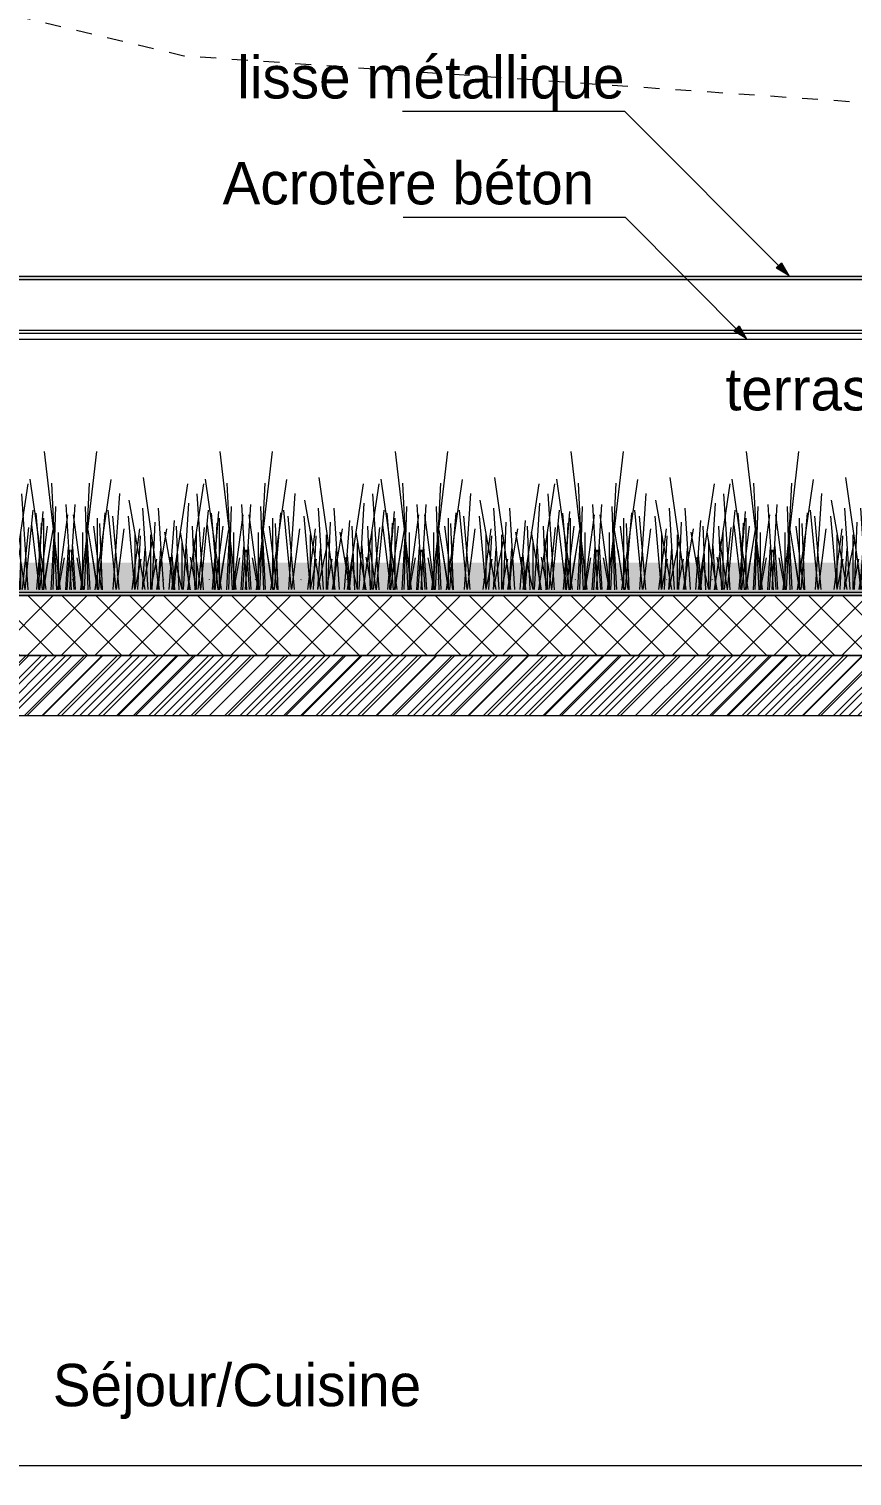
# Model space of a CAD drawing. Header units: centimetres. Extents: x -6341 to 23117, y -10090 to 8065.
# Drawn here: x 7089.9 to 7364.2, y -4746.9 to -4264.5 of the extents above; entities that cross this region are included whole.
import ezdxf

# ---------------------------------------------------------------- set-up
doc = ezdxf.new("R2010")
doc.units = ezdxf.units.CM
doc.header["$LTSCALE"] = 12.7
doc.linetypes.add('VW-01', pattern=[0.83312, 0.41656, -0.41656])
for name, color, linetype, lineweight in [('B BATI-GO-coupé', 7, 'Continuous', 35), ('B BATI-GO-vu', 7, 'Continuous', 5), ('B Général', 7, 'Continuous', 5), ('C ANNOTATIONS-texte', 7, 'Continuous', 5)]:
    doc.layers.add(name, color=color, linetype=linetype, lineweight=lineweight)
doc.styles.add('Eurostile', font='')
doc.styles.get('Eurostile').set_extended_font_data('Eurostile')

# ---------------------------------------------------------------- blocks, each defined once
blk = doc.blocks.new('Groupe-905-1')
at = {"layer": 'B Général', "lineweight": 5}
for p, q in [((7111.97, -4451.39), (7117.29, -4414.62)), ((7104, -4451.38), (7102.26, -4423.03)), ((7094.36, -4451.38), (7092.24, -4425.83)), ((7093.45, -4451.38), (7096.03, -4430.19)), ((7099.67, -4451.38), (7099.67, -4432.37)), ((7112.88, -4451.39), (7109.54, -4431.44)), ((7114.4, -4451.39), (7113.49, -4429.26)), ((7102.1, -4451.38), (7103.01, -4437.05)), ((7099.67, -4451.38), (7101.65, -4440.79)), ((7107.42, -4451.38), (7108.33, -4440.79))]:
    blk.add_line(p, q, dxfattribs=at)
blk = doc.blocks.new('Groupe-906-1')
at = {"layer": 'B Général', "lineweight": 5}
for p, q in [((7107.16, -4451.38), (7112.48, -4405.34)), ((7099.19, -4451.38), (7097.45, -4415.87)), ((7089.55, -4451.38), (7087.43, -4419.38)), ((7088.64, -4451.38), (7091.22, -4424.85)), ((7094.87, -4451.38), (7094.87, -4427.58)), ((7108.07, -4451.38), (7104.74, -4426.41)), ((7109.59, -4451.38), (7108.68, -4423.68)), ((7097.29, -4451.38), (7098.21, -4433.43)), ((7094.87, -4451.38), (7096.84, -4438.11)), ((7102.61, -4451.38), (7103.52, -4438.12))]:
    blk.add_line(p, q, dxfattribs=at)
blk = doc.blocks.new('Groupe-907-1')
at = {"layer": 'B Général', "lineweight": 5}
for p, q in [((7084.29, -4451.38), (7089.6, -4416.1)), ((7066.68, -4451.37), (7064.55, -4426.86)), ((7076.32, -4451.37), (7074.57, -4424.17)), ((7065.76, -4451.37), (7068.35, -4431.04)), ((7071.99, -4451.37), (7071.99, -4433.14)), ((7085.2, -4451.38), (7081.86, -4432.24)), ((7086.72, -4451.38), (7085.81, -4430.15)), ((7074.42, -4451.37), (7075.33, -4437.62)), ((7071.99, -4451.37), (7073.96, -4441.21)), ((7079.73, -4451.38), (7080.64, -4441.21))]:
    blk.add_line(p, q, dxfattribs=at)
blk = doc.blocks.new('Groupe-908-1')
at = {"layer": 'B Général', "lineweight": 5}
for p, q in [((7084.29, -4451.38), (7089.6, -4416.1)), ((7066.68, -4451.37), (7064.55, -4426.86)), ((7076.32, -4451.37), (7074.57, -4424.17)), ((7065.76, -4451.37), (7068.35, -4431.04)), ((7071.99, -4451.37), (7071.99, -4433.14)), ((7085.2, -4451.38), (7081.86, -4432.24)), ((7086.72, -4451.38), (7085.81, -4430.15)), ((7074.42, -4451.37), (7075.33, -4437.62)), ((7071.99, -4451.37), (7073.96, -4441.21)), ((7079.73, -4451.38), (7080.64, -4441.21))]:
    blk.add_line(p, q, dxfattribs=at)
blk = doc.blocks.new('Groupe-909-1')
at = {"layer": 'B Général', "lineweight": 5}
for p, q in [((7079.02, -4451.37), (7084.34, -4416.1)), ((7061.41, -4451.37), (7059.29, -4426.85)), ((7071.05, -4451.37), (7069.31, -4424.17)), ((7060.5, -4451.37), (7063.08, -4431.04)), ((7066.73, -4451.37), (7066.73, -4433.13)), ((7079.93, -4451.38), (7076.6, -4432.24)), ((7081.45, -4451.38), (7080.54, -4430.15)), ((7069.15, -4451.37), (7070.07, -4437.62)), ((7066.73, -4451.37), (7068.7, -4441.21)), ((7074.47, -4451.37), (7075.38, -4441.21))]:
    blk.add_line(p, q, dxfattribs=at)
blk = doc.blocks.new('Groupe-910-1')
at = {"layer": 'B Général'}
for name in ['Groupe-906-1', 'Groupe-909-1', 'Groupe-907-1', 'Groupe-908-1', 'Groupe-905-1']:
    blk.add_blockref(name, (0, 0), dxfattribs=at)
blk = doc.blocks.new('Groupe-911-1')
at = {"layer": 'B Général'}
blk.add_blockref('Groupe-910-1', (0, 0), dxfattribs=at)
blk = doc.blocks.new('Groupe-912-1')
at = {"layer": 'B Général'}
blk.add_blockref('Groupe-911-1', (0, 0), dxfattribs=at)
blk = doc.blocks.new('Groupe-913-1')
at = {"layer": 'B Général', "lineweight": 5}
for p, q in [((7095.55, -4451.36), (7090.23, -4414.59)), ((7103.52, -4451.35), (7105.26, -4423)), ((7113.16, -4451.35), (7115.28, -4425.8)), ((7093.12, -4451.36), (7094.03, -4429.23)), ((7094.64, -4451.36), (7097.98, -4431.41)), ((7107.85, -4451.35), (7107.84, -4432.34)), ((7114.07, -4451.35), (7111.49, -4430.16)), ((7105.42, -4451.35), (7104.51, -4437.02)), ((7100.1, -4451.36), (7099.19, -4440.76)), ((7107.85, -4451.35), (7105.87, -4440.76))]:
    blk.add_line(p, q, dxfattribs=at)
blk = doc.blocks.new('Groupe-914-1')
at = {"layer": 'B Général', "lineweight": 5}
for p, q in [((7100.36, -4451.36), (7095.04, -4405.31)), ((7108.33, -4451.35), (7110.07, -4415.84)), ((7117.97, -4451.35), (7120.09, -4419.35)), ((7097.93, -4451.36), (7098.84, -4423.65)), ((7099.45, -4451.36), (7102.78, -4426.38)), ((7112.65, -4451.35), (7112.65, -4427.55)), ((7118.88, -4451.35), (7116.3, -4424.82)), ((7110.23, -4451.35), (7109.31, -4433.4)), ((7104.91, -4451.35), (7104, -4438.09)), ((7112.65, -4451.35), (7110.68, -4438.09))]:
    blk.add_line(p, q, dxfattribs=at)
blk = doc.blocks.new('Groupe-915-1')
at = {"layer": 'B Général', "lineweight": 5}
for p, q in [((7070.09, -4451.37), (7064.78, -4421.49)), ((7078.06, -4451.36), (7079.81, -4428.32)), ((7087.7, -4451.36), (7089.83, -4430.6)), ((7067.66, -4451.37), (7068.57, -4433.39)), ((7069.18, -4451.37), (7072.52, -4435.16)), ((7082.39, -4451.36), (7082.39, -4435.92)), ((7088.62, -4451.36), (7086.03, -4434.15)), ((7074.65, -4451.36), (7073.74, -4442.76)), ((7079.96, -4451.36), (7079.05, -4439.72)), ((7082.39, -4451.36), (7080.42, -4442.75))]:
    blk.add_line(p, q, dxfattribs=at)
blk = doc.blocks.new('Groupe-916-1')
at = {"layer": 'B Général', "lineweight": 5}
for p, q in [((7074.9, -4451.36), (7069.58, -4413.96)), ((7082.87, -4451.36), (7084.61, -4422.51)), ((7092.51, -4451.36), (7094.64, -4425.36)), ((7072.47, -4451.36), (7073.38, -4428.86)), ((7073.99, -4451.36), (7077.33, -4431.08)), ((7087.2, -4451.36), (7087.2, -4432.02)), ((7093.42, -4451.36), (7090.84, -4429.8)), ((7084.77, -4451.36), (7083.86, -4436.78)), ((7079.45, -4451.36), (7078.54, -4440.58)), ((7087.2, -4451.36), (7085.22, -4440.58))]:
    blk.add_line(p, q, dxfattribs=at)
blk = doc.blocks.new('Groupe-917-1')
at = {"layer": 'B Général'}
for name in ['Groupe-914-1', 'Groupe-916-1', 'Groupe-913-1', 'Groupe-915-1']:
    blk.add_blockref(name, (0, 0), dxfattribs=at)
blk = doc.blocks.new('Groupe-918-1')
at = {"layer": 'B Général'}
blk.add_blockref('Groupe-917-1', (0, 0), dxfattribs=at)
blk = doc.blocks.new('Groupe-919-1')
at = {"layer": 'B Général'}
for name in ['Groupe-912-1', 'Groupe-918-1']:
    blk.add_blockref(name, (0, 0), dxfattribs=at)
blk = doc.blocks.new('Groupe-920-1')
at = {"layer": 'B Général', "lineweight": 5}
for p, q in [((7170.47, -4451.39), (7175.79, -4414.62)), ((7162.5, -4451.38), (7160.76, -4423.03)), ((7152.86, -4451.38), (7150.74, -4425.83)), ((7151.95, -4451.38), (7154.53, -4430.19)), ((7158.17, -4451.38), (7158.17, -4432.37)), ((7171.38, -4451.39), (7168.04, -4431.44)), ((7172.9, -4451.39), (7171.99, -4429.26)), ((7160.6, -4451.38), (7161.51, -4437.05)), ((7158.17, -4451.38), (7160.15, -4440.79)), ((7165.92, -4451.38), (7166.83, -4440.79))]:
    blk.add_line(p, q, dxfattribs=at)
blk = doc.blocks.new('Groupe-921-1')
at = {"layer": 'B Général', "lineweight": 5}
for p, q in [((7165.66, -4451.38), (7170.98, -4405.34)), ((7157.69, -4451.38), (7155.95, -4415.87)), ((7148.05, -4451.38), (7145.93, -4419.38)), ((7147.14, -4451.38), (7149.72, -4424.85)), ((7153.37, -4451.38), (7153.37, -4427.58)), ((7166.57, -4451.38), (7163.24, -4426.41)), ((7168.09, -4451.38), (7167.18, -4423.68)), ((7155.79, -4451.38), (7156.71, -4433.43)), ((7153.37, -4451.38), (7155.34, -4438.11)), ((7161.11, -4451.38), (7162.02, -4438.12))]:
    blk.add_line(p, q, dxfattribs=at)
blk = doc.blocks.new('Groupe-922-1')
at = {"layer": 'B Général', "lineweight": 5}
for p, q in [((7142.79, -4451.38), (7148.1, -4416.1)), ((7125.18, -4451.37), (7123.05, -4426.86)), ((7134.82, -4451.37), (7133.07, -4424.17)), ((7124.26, -4451.37), (7126.85, -4431.04)), ((7130.49, -4451.37), (7130.49, -4433.14)), ((7143.7, -4451.38), (7140.36, -4432.24)), ((7145.22, -4451.38), (7144.31, -4430.15)), ((7132.92, -4451.37), (7133.83, -4437.62)), ((7130.49, -4451.37), (7132.46, -4441.21)), ((7138.23, -4451.38), (7139.14, -4441.21))]:
    blk.add_line(p, q, dxfattribs=at)
blk = doc.blocks.new('Groupe-923-1')
at = {"layer": 'B Général', "lineweight": 5}
for p, q in [((7142.79, -4451.38), (7148.1, -4416.1)), ((7125.18, -4451.37), (7123.05, -4426.86)), ((7134.82, -4451.37), (7133.07, -4424.17)), ((7124.26, -4451.37), (7126.85, -4431.04)), ((7130.49, -4451.37), (7130.49, -4433.14)), ((7143.7, -4451.38), (7140.36, -4432.24)), ((7145.22, -4451.38), (7144.31, -4430.15)), ((7132.92, -4451.37), (7133.83, -4437.62)), ((7130.49, -4451.37), (7132.46, -4441.21)), ((7138.23, -4451.38), (7139.14, -4441.21))]:
    blk.add_line(p, q, dxfattribs=at)
blk = doc.blocks.new('Groupe-924-1')
at = {"layer": 'B Général', "lineweight": 5}
for p, q in [((7137.52, -4451.37), (7142.84, -4416.1)), ((7119.91, -4451.37), (7117.79, -4426.85)), ((7129.55, -4451.37), (7127.81, -4424.17)), ((7119, -4451.37), (7121.58, -4431.04)), ((7125.23, -4451.37), (7125.23, -4433.13)), ((7138.43, -4451.38), (7135.1, -4432.24)), ((7139.95, -4451.38), (7139.04, -4430.15)), ((7127.65, -4451.37), (7128.57, -4437.62)), ((7125.23, -4451.37), (7127.2, -4441.21)), ((7132.97, -4451.37), (7133.88, -4441.21))]:
    blk.add_line(p, q, dxfattribs=at)
blk = doc.blocks.new('Groupe-925-1')
at = {"layer": 'B Général'}
for name in ['Groupe-921-1', 'Groupe-924-1', 'Groupe-922-1', 'Groupe-923-1', 'Groupe-920-1']:
    blk.add_blockref(name, (0, 0), dxfattribs=at)
blk = doc.blocks.new('Groupe-926-1')
at = {"layer": 'B Général'}
blk.add_blockref('Groupe-925-1', (0, 0), dxfattribs=at)
blk = doc.blocks.new('Groupe-927-1')
at = {"layer": 'B Général'}
blk.add_blockref('Groupe-926-1', (0, 0), dxfattribs=at)
blk = doc.blocks.new('Groupe-928-1')
at = {"layer": 'B Général', "lineweight": 5}
for p, q in [((7154.05, -4451.36), (7148.73, -4414.59)), ((7162.02, -4451.35), (7163.76, -4423)), ((7171.66, -4451.35), (7173.78, -4425.8)), ((7151.62, -4451.36), (7152.53, -4429.23)), ((7153.14, -4451.36), (7156.48, -4431.41)), ((7166.35, -4451.35), (7166.34, -4432.34)), ((7172.57, -4451.35), (7169.99, -4430.16)), ((7163.92, -4451.35), (7163.01, -4437.02)), ((7158.6, -4451.36), (7157.69, -4440.76)), ((7166.35, -4451.35), (7164.37, -4440.76))]:
    blk.add_line(p, q, dxfattribs=at)
blk = doc.blocks.new('Groupe-929-1')
at = {"layer": 'B Général', "lineweight": 5}
for p, q in [((7158.86, -4451.36), (7153.54, -4405.31)), ((7166.83, -4451.35), (7168.57, -4415.84)), ((7176.47, -4451.35), (7178.59, -4419.35)), ((7156.43, -4451.36), (7157.34, -4423.65)), ((7157.95, -4451.36), (7161.28, -4426.38)), ((7171.15, -4451.35), (7171.15, -4427.55)), ((7177.38, -4451.35), (7174.8, -4424.82)), ((7168.73, -4451.35), (7167.81, -4433.4)), ((7163.41, -4451.35), (7162.5, -4438.09)), ((7171.15, -4451.35), (7169.18, -4438.09))]:
    blk.add_line(p, q, dxfattribs=at)
blk = doc.blocks.new('Groupe-930-1')
at = {"layer": 'B Général', "lineweight": 5}
for p, q in [((7128.59, -4451.37), (7123.28, -4421.49)), ((7136.56, -4451.36), (7138.31, -4428.32)), ((7146.2, -4451.36), (7148.33, -4430.6)), ((7126.16, -4451.37), (7127.07, -4433.39)), ((7127.68, -4451.37), (7131.02, -4435.16)), ((7140.89, -4451.36), (7140.89, -4435.92)), ((7147.12, -4451.36), (7144.53, -4434.15)), ((7133.15, -4451.36), (7132.24, -4442.76)), ((7138.46, -4451.36), (7137.55, -4439.72)), ((7140.89, -4451.36), (7138.92, -4442.75))]:
    blk.add_line(p, q, dxfattribs=at)
blk = doc.blocks.new('Groupe-931-1')
at = {"layer": 'B Général', "lineweight": 5}
for p, q in [((7133.4, -4451.36), (7128.08, -4413.96)), ((7141.37, -4451.36), (7143.11, -4422.51)), ((7151.01, -4451.36), (7153.14, -4425.36)), ((7130.97, -4451.36), (7131.88, -4428.86)), ((7132.49, -4451.36), (7135.83, -4431.08)), ((7145.7, -4451.36), (7145.7, -4432.02)), ((7151.92, -4451.36), (7149.34, -4429.8)), ((7143.27, -4451.36), (7142.36, -4436.78)), ((7137.95, -4451.36), (7137.04, -4440.58)), ((7145.7, -4451.36), (7143.72, -4440.58))]:
    blk.add_line(p, q, dxfattribs=at)
blk = doc.blocks.new('Groupe-932-1')
at = {"layer": 'B Général'}
for name in ['Groupe-929-1', 'Groupe-931-1', 'Groupe-928-1', 'Groupe-930-1']:
    blk.add_blockref(name, (0, 0), dxfattribs=at)
blk = doc.blocks.new('Groupe-933-1')
at = {"layer": 'B Général'}
blk.add_blockref('Groupe-932-1', (0, 0), dxfattribs=at)
blk = doc.blocks.new('Groupe-934-1')
at = {"layer": 'B Général'}
for name in ['Groupe-927-1', 'Groupe-933-1']:
    blk.add_blockref(name, (0, 0), dxfattribs=at)
blk = doc.blocks.new('Groupe-935-1')
at = {"layer": 'B Général', "lineweight": 5}
for p, q in [((7228.97, -4451.39), (7234.29, -4414.62)), ((7221, -4451.38), (7219.26, -4423.03)), ((7211.36, -4451.38), (7209.24, -4425.83)), ((7210.45, -4451.38), (7213.03, -4430.19)), ((7216.67, -4451.38), (7216.67, -4432.37)), ((7229.88, -4451.39), (7226.54, -4431.44)), ((7231.4, -4451.39), (7230.49, -4429.26)), ((7219.1, -4451.38), (7220.01, -4437.05)), ((7216.67, -4451.38), (7218.65, -4440.79)), ((7224.42, -4451.38), (7225.33, -4440.79))]:
    blk.add_line(p, q, dxfattribs=at)
blk = doc.blocks.new('Groupe-936-1')
at = {"layer": 'B Général', "lineweight": 5}
for p, q in [((7224.16, -4451.38), (7229.48, -4405.34)), ((7216.19, -4451.38), (7214.45, -4415.87)), ((7206.55, -4451.38), (7204.43, -4419.38)), ((7205.64, -4451.38), (7208.22, -4424.85)), ((7211.87, -4451.38), (7211.87, -4427.58)), ((7225.07, -4451.38), (7221.74, -4426.41)), ((7226.59, -4451.38), (7225.68, -4423.68)), ((7214.29, -4451.38), (7215.21, -4433.43)), ((7211.87, -4451.38), (7213.84, -4438.11)), ((7219.61, -4451.38), (7220.52, -4438.12))]:
    blk.add_line(p, q, dxfattribs=at)
blk = doc.blocks.new('Groupe-937-1')
at = {"layer": 'B Général', "lineweight": 5}
for p, q in [((7201.29, -4451.38), (7206.6, -4416.1)), ((7183.68, -4451.37), (7181.55, -4426.86)), ((7193.32, -4451.37), (7191.57, -4424.17)), ((7182.76, -4451.37), (7185.35, -4431.04)), ((7188.99, -4451.37), (7188.99, -4433.14)), ((7202.2, -4451.38), (7198.86, -4432.24)), ((7203.72, -4451.38), (7202.81, -4430.15)), ((7191.42, -4451.37), (7192.33, -4437.62)), ((7188.99, -4451.37), (7190.96, -4441.21)), ((7196.73, -4451.38), (7197.64, -4441.21))]:
    blk.add_line(p, q, dxfattribs=at)
blk = doc.blocks.new('Groupe-938-1')
at = {"layer": 'B Général', "lineweight": 5}
for p, q in [((7201.29, -4451.38), (7206.6, -4416.1)), ((7183.68, -4451.37), (7181.55, -4426.86)), ((7193.32, -4451.37), (7191.57, -4424.17)), ((7182.76, -4451.37), (7185.35, -4431.04)), ((7188.99, -4451.37), (7188.99, -4433.14)), ((7202.2, -4451.38), (7198.86, -4432.24)), ((7203.72, -4451.38), (7202.81, -4430.15)), ((7191.42, -4451.37), (7192.33, -4437.62)), ((7188.99, -4451.37), (7190.96, -4441.21)), ((7196.73, -4451.38), (7197.64, -4441.21))]:
    blk.add_line(p, q, dxfattribs=at)
blk = doc.blocks.new('Groupe-939-1')
at = {"layer": 'B Général', "lineweight": 5}
for p, q in [((7196.02, -4451.37), (7201.34, -4416.1)), ((7178.41, -4451.37), (7176.29, -4426.85)), ((7188.05, -4451.37), (7186.31, -4424.17)), ((7177.5, -4451.37), (7180.08, -4431.04)), ((7183.73, -4451.37), (7183.73, -4433.13)), ((7196.93, -4451.38), (7193.6, -4432.24)), ((7198.45, -4451.38), (7197.54, -4430.15)), ((7186.15, -4451.37), (7187.07, -4437.62)), ((7183.73, -4451.37), (7185.7, -4441.21)), ((7191.47, -4451.37), (7192.38, -4441.21))]:
    blk.add_line(p, q, dxfattribs=at)
blk = doc.blocks.new('Groupe-940-1')
at = {"layer": 'B Général'}
for name in ['Groupe-936-1', 'Groupe-939-1', 'Groupe-937-1', 'Groupe-938-1', 'Groupe-935-1']:
    blk.add_blockref(name, (0, 0), dxfattribs=at)
blk = doc.blocks.new('Groupe-941-1')
at = {"layer": 'B Général'}
blk.add_blockref('Groupe-940-1', (0, 0), dxfattribs=at)
blk = doc.blocks.new('Groupe-942-1')
at = {"layer": 'B Général'}
blk.add_blockref('Groupe-941-1', (0, 0), dxfattribs=at)
blk = doc.blocks.new('Groupe-943-1')
at = {"layer": 'B Général', "lineweight": 5}
for p, q in [((7212.55, -4451.36), (7207.23, -4414.59)), ((7220.52, -4451.35), (7222.26, -4423)), ((7230.16, -4451.35), (7232.28, -4425.8)), ((7210.12, -4451.36), (7211.03, -4429.23)), ((7211.64, -4451.36), (7214.98, -4431.41)), ((7224.85, -4451.35), (7224.84, -4432.34)), ((7231.07, -4451.35), (7228.49, -4430.16)), ((7222.42, -4451.35), (7221.51, -4437.02)), ((7217.1, -4451.36), (7216.19, -4440.76)), ((7224.85, -4451.35), (7222.87, -4440.76))]:
    blk.add_line(p, q, dxfattribs=at)
blk = doc.blocks.new('Groupe-944-1')
at = {"layer": 'B Général', "lineweight": 5}
for p, q in [((7217.36, -4451.36), (7212.04, -4405.31)), ((7225.33, -4451.35), (7227.07, -4415.84)), ((7234.97, -4451.35), (7237.09, -4419.35)), ((7214.93, -4451.36), (7215.84, -4423.65)), ((7216.45, -4451.36), (7219.78, -4426.38)), ((7229.65, -4451.35), (7229.65, -4427.55)), ((7235.88, -4451.35), (7233.3, -4424.82)), ((7227.23, -4451.35), (7226.31, -4433.4)), ((7221.91, -4451.35), (7221, -4438.09)), ((7229.65, -4451.35), (7227.68, -4438.09))]:
    blk.add_line(p, q, dxfattribs=at)
blk = doc.blocks.new('Groupe-945-1')
at = {"layer": 'B Général', "lineweight": 5}
for p, q in [((7187.09, -4451.37), (7181.78, -4421.49)), ((7195.06, -4451.36), (7196.81, -4428.32)), ((7204.7, -4451.36), (7206.83, -4430.6)), ((7184.66, -4451.37), (7185.57, -4433.39)), ((7186.18, -4451.37), (7189.52, -4435.16)), ((7199.39, -4451.36), (7199.39, -4435.92)), ((7205.62, -4451.36), (7203.03, -4434.15)), ((7191.65, -4451.36), (7190.74, -4442.76)), ((7196.96, -4451.36), (7196.05, -4439.72)), ((7199.39, -4451.36), (7197.42, -4442.75))]:
    blk.add_line(p, q, dxfattribs=at)
blk = doc.blocks.new('Groupe-946-1')
at = {"layer": 'B Général', "lineweight": 5}
for p, q in [((7191.9, -4451.36), (7186.58, -4413.96)), ((7199.87, -4451.36), (7201.61, -4422.51)), ((7209.51, -4451.36), (7211.64, -4425.36)), ((7189.47, -4451.36), (7190.38, -4428.86)), ((7190.99, -4451.36), (7194.33, -4431.08)), ((7204.2, -4451.36), (7204.2, -4432.02)), ((7210.42, -4451.36), (7207.84, -4429.8)), ((7201.77, -4451.36), (7200.86, -4436.78)), ((7196.45, -4451.36), (7195.54, -4440.58)), ((7204.2, -4451.36), (7202.22, -4440.58))]:
    blk.add_line(p, q, dxfattribs=at)
blk = doc.blocks.new('Groupe-947-1')
at = {"layer": 'B Général'}
for name in ['Groupe-944-1', 'Groupe-946-1', 'Groupe-943-1', 'Groupe-945-1']:
    blk.add_blockref(name, (0, 0), dxfattribs=at)
blk = doc.blocks.new('Groupe-948-1')
at = {"layer": 'B Général'}
blk.add_blockref('Groupe-947-1', (0, 0), dxfattribs=at)
blk = doc.blocks.new('Groupe-949-1')
at = {"layer": 'B Général'}
for name in ['Groupe-942-1', 'Groupe-948-1']:
    blk.add_blockref(name, (0, 0), dxfattribs=at)
blk = doc.blocks.new('Groupe-950-1')
at = {"layer": 'B Général', "lineweight": 5}
for p, q in [((7287.47, -4451.39), (7292.79, -4414.62)), ((7279.5, -4451.38), (7277.76, -4423.03)), ((7269.86, -4451.38), (7267.74, -4425.83)), ((7268.95, -4451.38), (7271.53, -4430.19)), ((7275.17, -4451.38), (7275.17, -4432.37)), ((7288.38, -4451.39), (7285.04, -4431.44)), ((7289.9, -4451.39), (7288.99, -4429.26)), ((7277.6, -4451.38), (7278.51, -4437.05)), ((7275.17, -4451.38), (7277.15, -4440.79)), ((7282.92, -4451.38), (7283.83, -4440.79))]:
    blk.add_line(p, q, dxfattribs=at)
blk = doc.blocks.new('Groupe-951-1')
at = {"layer": 'B Général', "lineweight": 5}
for p, q in [((7282.66, -4451.38), (7287.98, -4405.34)), ((7274.69, -4451.38), (7272.95, -4415.87)), ((7265.05, -4451.38), (7262.93, -4419.38)), ((7264.14, -4451.38), (7266.72, -4424.85)), ((7270.37, -4451.38), (7270.37, -4427.58)), ((7283.57, -4451.38), (7280.24, -4426.41)), ((7285.09, -4451.38), (7284.18, -4423.68)), ((7272.79, -4451.38), (7273.71, -4433.43)), ((7270.37, -4451.38), (7272.34, -4438.11)), ((7278.11, -4451.38), (7279.02, -4438.12))]:
    blk.add_line(p, q, dxfattribs=at)
blk = doc.blocks.new('Groupe-952-1')
at = {"layer": 'B Général', "lineweight": 5}
for p, q in [((7259.79, -4451.38), (7265.1, -4416.1)), ((7242.18, -4451.37), (7240.05, -4426.86)), ((7251.82, -4451.37), (7250.07, -4424.17)), ((7241.26, -4451.37), (7243.85, -4431.04)), ((7247.49, -4451.37), (7247.49, -4433.14)), ((7260.7, -4451.38), (7257.36, -4432.24)), ((7262.22, -4451.38), (7261.31, -4430.15)), ((7249.92, -4451.37), (7250.83, -4437.62)), ((7247.49, -4451.37), (7249.46, -4441.21)), ((7255.23, -4451.38), (7256.14, -4441.21))]:
    blk.add_line(p, q, dxfattribs=at)
blk = doc.blocks.new('Groupe-953-1')
at = {"layer": 'B Général', "lineweight": 5}
for p, q in [((7259.79, -4451.38), (7265.1, -4416.1)), ((7242.18, -4451.37), (7240.05, -4426.86)), ((7251.82, -4451.37), (7250.07, -4424.17)), ((7241.26, -4451.37), (7243.85, -4431.04)), ((7247.49, -4451.37), (7247.49, -4433.14)), ((7260.7, -4451.38), (7257.36, -4432.24)), ((7262.22, -4451.38), (7261.31, -4430.15)), ((7249.92, -4451.37), (7250.83, -4437.62)), ((7247.49, -4451.37), (7249.46, -4441.21)), ((7255.23, -4451.38), (7256.14, -4441.21))]:
    blk.add_line(p, q, dxfattribs=at)
blk = doc.blocks.new('Groupe-954-1')
at = {"layer": 'B Général', "lineweight": 5}
for p, q in [((7254.52, -4451.37), (7259.84, -4416.1)), ((7236.91, -4451.37), (7234.79, -4426.85)), ((7246.55, -4451.37), (7244.81, -4424.17)), ((7236, -4451.37), (7238.58, -4431.04)), ((7242.23, -4451.37), (7242.23, -4433.13)), ((7255.43, -4451.38), (7252.1, -4432.24)), ((7256.95, -4451.38), (7256.04, -4430.15)), ((7244.65, -4451.37), (7245.57, -4437.62)), ((7242.23, -4451.37), (7244.2, -4441.21)), ((7249.97, -4451.37), (7250.88, -4441.21))]:
    blk.add_line(p, q, dxfattribs=at)
blk = doc.blocks.new('Groupe-955-1')
at = {"layer": 'B Général'}
for name in ['Groupe-951-1', 'Groupe-954-1', 'Groupe-952-1', 'Groupe-953-1', 'Groupe-950-1']:
    blk.add_blockref(name, (0, 0), dxfattribs=at)
blk = doc.blocks.new('Groupe-956-1')
at = {"layer": 'B Général'}
blk.add_blockref('Groupe-955-1', (0, 0), dxfattribs=at)
blk = doc.blocks.new('Groupe-957-1')
at = {"layer": 'B Général'}
blk.add_blockref('Groupe-956-1', (0, 0), dxfattribs=at)
blk = doc.blocks.new('Groupe-958-1')
at = {"layer": 'B Général', "lineweight": 5}
for p, q in [((7271.05, -4451.36), (7265.73, -4414.59)), ((7279.02, -4451.35), (7280.76, -4423)), ((7288.66, -4451.35), (7290.78, -4425.8)), ((7268.62, -4451.36), (7269.53, -4429.23)), ((7270.14, -4451.36), (7273.48, -4431.41)), ((7283.35, -4451.35), (7283.34, -4432.34)), ((7289.57, -4451.35), (7286.99, -4430.16)), ((7280.92, -4451.35), (7280.01, -4437.02)), ((7275.6, -4451.36), (7274.69, -4440.76)), ((7283.35, -4451.35), (7281.37, -4440.76))]:
    blk.add_line(p, q, dxfattribs=at)
blk = doc.blocks.new('Groupe-959-1')
at = {"layer": 'B Général', "lineweight": 5}
for p, q in [((7275.86, -4451.36), (7270.54, -4405.31)), ((7283.83, -4451.35), (7285.57, -4415.84)), ((7293.47, -4451.35), (7295.59, -4419.35)), ((7273.43, -4451.36), (7274.34, -4423.65)), ((7274.95, -4451.36), (7278.28, -4426.38)), ((7288.15, -4451.35), (7288.15, -4427.55)), ((7294.38, -4451.35), (7291.8, -4424.82)), ((7285.73, -4451.35), (7284.81, -4433.4)), ((7280.41, -4451.35), (7279.5, -4438.09)), ((7288.15, -4451.35), (7286.18, -4438.09))]:
    blk.add_line(p, q, dxfattribs=at)
blk = doc.blocks.new('Groupe-960-1')
at = {"layer": 'B Général', "lineweight": 5}
for p, q in [((7245.59, -4451.37), (7240.28, -4421.49)), ((7253.56, -4451.36), (7255.31, -4428.32)), ((7263.2, -4451.36), (7265.33, -4430.6)), ((7243.16, -4451.37), (7244.07, -4433.39)), ((7244.68, -4451.37), (7248.02, -4435.16)), ((7257.89, -4451.36), (7257.89, -4435.92)), ((7264.12, -4451.36), (7261.53, -4434.15)), ((7250.15, -4451.36), (7249.24, -4442.76)), ((7255.46, -4451.36), (7254.55, -4439.72)), ((7257.89, -4451.36), (7255.92, -4442.75))]:
    blk.add_line(p, q, dxfattribs=at)
blk = doc.blocks.new('Groupe-961-1')
at = {"layer": 'B Général', "lineweight": 5}
for p, q in [((7250.4, -4451.36), (7245.08, -4413.96)), ((7258.37, -4451.36), (7260.11, -4422.51)), ((7268.01, -4451.36), (7270.14, -4425.36)), ((7247.97, -4451.36), (7248.88, -4428.86)), ((7249.49, -4451.36), (7252.83, -4431.08)), ((7262.7, -4451.36), (7262.7, -4432.02)), ((7268.92, -4451.36), (7266.34, -4429.8)), ((7260.27, -4451.36), (7259.36, -4436.78)), ((7254.95, -4451.36), (7254.04, -4440.58)), ((7262.7, -4451.36), (7260.72, -4440.58))]:
    blk.add_line(p, q, dxfattribs=at)
blk = doc.blocks.new('Groupe-962-1')
at = {"layer": 'B Général'}
for name in ['Groupe-959-1', 'Groupe-961-1', 'Groupe-958-1', 'Groupe-960-1']:
    blk.add_blockref(name, (0, 0), dxfattribs=at)
blk = doc.blocks.new('Groupe-963-1')
at = {"layer": 'B Général'}
blk.add_blockref('Groupe-962-1', (0, 0), dxfattribs=at)
blk = doc.blocks.new('Groupe-964-1')
at = {"layer": 'B Général'}
for name in ['Groupe-957-1', 'Groupe-963-1']:
    blk.add_blockref(name, (0, 0), dxfattribs=at)
blk = doc.blocks.new('Groupe-965-1')
at = {"layer": 'B Général', "lineweight": 5}
for p, q in [((7345.97, -4451.39), (7351.29, -4414.62)), ((7338, -4451.38), (7336.26, -4423.03)), ((7328.36, -4451.38), (7326.24, -4425.83)), ((7327.45, -4451.38), (7330.03, -4430.19)), ((7333.67, -4451.38), (7333.67, -4432.37)), ((7346.88, -4451.39), (7343.54, -4431.44)), ((7348.4, -4451.39), (7347.49, -4429.26)), ((7336.1, -4451.38), (7337.01, -4437.05)), ((7333.67, -4451.38), (7335.65, -4440.79)), ((7341.42, -4451.38), (7342.33, -4440.79))]:
    blk.add_line(p, q, dxfattribs=at)
blk = doc.blocks.new('Groupe-966-1')
at = {"layer": 'B Général', "lineweight": 5}
for p, q in [((7341.16, -4451.38), (7346.48, -4405.34)), ((7333.19, -4451.38), (7331.45, -4415.87)), ((7323.55, -4451.38), (7321.43, -4419.38)), ((7322.64, -4451.38), (7325.22, -4424.85)), ((7328.87, -4451.38), (7328.87, -4427.58)), ((7342.07, -4451.38), (7338.74, -4426.41)), ((7343.59, -4451.38), (7342.68, -4423.68)), ((7331.29, -4451.38), (7332.21, -4433.43)), ((7328.87, -4451.38), (7330.84, -4438.11)), ((7336.61, -4451.38), (7337.52, -4438.12))]:
    blk.add_line(p, q, dxfattribs=at)
blk = doc.blocks.new('Groupe-967-1')
at = {"layer": 'B Général', "lineweight": 5}
for p, q in [((7318.29, -4451.38), (7323.6, -4416.1)), ((7300.68, -4451.37), (7298.55, -4426.86)), ((7310.32, -4451.37), (7308.57, -4424.17)), ((7299.76, -4451.37), (7302.35, -4431.04)), ((7305.99, -4451.37), (7305.99, -4433.14)), ((7319.2, -4451.38), (7315.86, -4432.24)), ((7320.72, -4451.38), (7319.81, -4430.15)), ((7308.42, -4451.37), (7309.33, -4437.62)), ((7305.99, -4451.37), (7307.96, -4441.21)), ((7313.73, -4451.38), (7314.64, -4441.21))]:
    blk.add_line(p, q, dxfattribs=at)
blk = doc.blocks.new('Groupe-968-1')
at = {"layer": 'B Général', "lineweight": 5}
for p, q in [((7318.29, -4451.38), (7323.6, -4416.1)), ((7300.68, -4451.37), (7298.55, -4426.86)), ((7310.32, -4451.37), (7308.57, -4424.17)), ((7299.76, -4451.37), (7302.35, -4431.04)), ((7305.99, -4451.37), (7305.99, -4433.14)), ((7319.2, -4451.38), (7315.86, -4432.24)), ((7320.72, -4451.38), (7319.81, -4430.15)), ((7308.42, -4451.37), (7309.33, -4437.62)), ((7305.99, -4451.37), (7307.96, -4441.21)), ((7313.73, -4451.38), (7314.64, -4441.21))]:
    blk.add_line(p, q, dxfattribs=at)
blk = doc.blocks.new('Groupe-969-1')
at = {"layer": 'B Général', "lineweight": 5}
for p, q in [((7313.02, -4451.37), (7318.34, -4416.1)), ((7295.41, -4451.37), (7293.29, -4426.85)), ((7305.05, -4451.37), (7303.31, -4424.17)), ((7294.5, -4451.37), (7297.08, -4431.04)), ((7300.73, -4451.37), (7300.73, -4433.13)), ((7313.93, -4451.38), (7310.6, -4432.24)), ((7315.45, -4451.38), (7314.54, -4430.15)), ((7303.15, -4451.37), (7304.07, -4437.62)), ((7300.73, -4451.37), (7302.7, -4441.21)), ((7308.47, -4451.37), (7309.38, -4441.21))]:
    blk.add_line(p, q, dxfattribs=at)
blk = doc.blocks.new('Groupe-970-1')
at = {"layer": 'B Général'}
for name in ['Groupe-966-1', 'Groupe-969-1', 'Groupe-967-1', 'Groupe-968-1', 'Groupe-965-1']:
    blk.add_blockref(name, (0, 0), dxfattribs=at)
blk = doc.blocks.new('Groupe-971-1')
at = {"layer": 'B Général'}
blk.add_blockref('Groupe-970-1', (0, 0), dxfattribs=at)
blk = doc.blocks.new('Groupe-972-1')
at = {"layer": 'B Général'}
blk.add_blockref('Groupe-971-1', (0, 0), dxfattribs=at)
blk = doc.blocks.new('Groupe-973-1')
at = {"layer": 'B Général', "lineweight": 5}
for p, q in [((7329.55, -4451.36), (7324.23, -4414.59)), ((7337.52, -4451.35), (7339.26, -4423)), ((7347.16, -4451.35), (7349.28, -4425.8)), ((7327.12, -4451.36), (7328.03, -4429.23)), ((7328.64, -4451.36), (7331.98, -4431.41)), ((7341.85, -4451.35), (7341.84, -4432.34)), ((7348.07, -4451.35), (7345.49, -4430.16)), ((7339.42, -4451.35), (7338.51, -4437.02)), ((7334.1, -4451.36), (7333.19, -4440.76)), ((7341.85, -4451.35), (7339.87, -4440.76))]:
    blk.add_line(p, q, dxfattribs=at)
blk = doc.blocks.new('Groupe-974-1')
at = {"layer": 'B Général', "lineweight": 5}
for p, q in [((7334.36, -4451.36), (7329.04, -4405.31)), ((7342.33, -4451.35), (7344.07, -4415.84)), ((7351.97, -4451.35), (7354.09, -4419.35)), ((7331.93, -4451.36), (7332.84, -4423.65)), ((7333.45, -4451.36), (7336.78, -4426.38)), ((7346.65, -4451.35), (7346.65, -4427.55)), ((7352.88, -4451.35), (7350.3, -4424.82)), ((7344.23, -4451.35), (7343.31, -4433.4)), ((7338.91, -4451.35), (7338, -4438.09)), ((7346.65, -4451.35), (7344.68, -4438.09))]:
    blk.add_line(p, q, dxfattribs=at)
blk = doc.blocks.new('Groupe-975-1')
at = {"layer": 'B Général', "lineweight": 5}
for p, q in [((7304.09, -4451.37), (7298.78, -4421.49)), ((7312.06, -4451.36), (7313.81, -4428.32)), ((7321.7, -4451.36), (7323.83, -4430.6)), ((7301.66, -4451.37), (7302.57, -4433.39)), ((7303.18, -4451.37), (7306.52, -4435.16)), ((7316.39, -4451.36), (7316.39, -4435.92)), ((7322.62, -4451.36), (7320.03, -4434.15)), ((7308.65, -4451.36), (7307.74, -4442.76)), ((7313.96, -4451.36), (7313.05, -4439.72)), ((7316.39, -4451.36), (7314.42, -4442.75))]:
    blk.add_line(p, q, dxfattribs=at)
blk = doc.blocks.new('Groupe-976-1')
at = {"layer": 'B Général', "lineweight": 5}
for p, q in [((7308.9, -4451.36), (7303.58, -4413.96)), ((7316.87, -4451.36), (7318.61, -4422.51)), ((7326.51, -4451.36), (7328.64, -4425.36)), ((7306.47, -4451.36), (7307.38, -4428.86)), ((7307.99, -4451.36), (7311.33, -4431.08)), ((7321.2, -4451.36), (7321.2, -4432.02)), ((7327.42, -4451.36), (7324.84, -4429.8)), ((7318.77, -4451.36), (7317.86, -4436.78)), ((7313.45, -4451.36), (7312.54, -4440.58)), ((7321.2, -4451.36), (7319.22, -4440.58))]:
    blk.add_line(p, q, dxfattribs=at)
blk = doc.blocks.new('Groupe-977-1')
at = {"layer": 'B Général'}
for name in ['Groupe-974-1', 'Groupe-976-1', 'Groupe-973-1', 'Groupe-975-1']:
    blk.add_blockref(name, (0, 0), dxfattribs=at)
blk = doc.blocks.new('Groupe-978-1')
at = {"layer": 'B Général'}
blk.add_blockref('Groupe-977-1', (0, 0), dxfattribs=at)
blk = doc.blocks.new('Groupe-979-1')
at = {"layer": 'B Général'}
for name in ['Groupe-972-1', 'Groupe-978-1']:
    blk.add_blockref(name, (0, 0), dxfattribs=at)
blk = doc.blocks.new('Groupe-980-1')
at = {"layer": 'B Général', "lineweight": 5}
for p, q in [((7404.47, -4451.39), (7409.79, -4414.62)), ((7396.5, -4451.38), (7394.76, -4423.03)), ((7386.86, -4451.38), (7384.74, -4425.83)), ((7385.95, -4451.38), (7388.53, -4430.19)), ((7392.17, -4451.38), (7392.17, -4432.37)), ((7405.38, -4451.39), (7402.04, -4431.44)), ((7406.9, -4451.39), (7405.99, -4429.26)), ((7394.6, -4451.38), (7395.51, -4437.05)), ((7392.17, -4451.38), (7394.15, -4440.79)), ((7399.92, -4451.38), (7400.83, -4440.79))]:
    blk.add_line(p, q, dxfattribs=at)
blk = doc.blocks.new('Groupe-981-1')
at = {"layer": 'B Général', "lineweight": 5}
for p, q in [((7399.66, -4451.38), (7404.98, -4405.34)), ((7391.69, -4451.38), (7389.95, -4415.87)), ((7382.05, -4451.38), (7379.93, -4419.38)), ((7381.14, -4451.38), (7383.72, -4424.85)), ((7387.37, -4451.38), (7387.37, -4427.58)), ((7400.57, -4451.38), (7397.24, -4426.41)), ((7402.09, -4451.38), (7401.18, -4423.68)), ((7389.79, -4451.38), (7390.71, -4433.43)), ((7387.37, -4451.38), (7389.34, -4438.11)), ((7395.11, -4451.38), (7396.02, -4438.12))]:
    blk.add_line(p, q, dxfattribs=at)
blk = doc.blocks.new('Groupe-982-1')
at = {"layer": 'B Général', "lineweight": 5}
for p, q in [((7376.79, -4451.38), (7382.1, -4416.1)), ((7359.18, -4451.37), (7357.05, -4426.86)), ((7368.82, -4451.37), (7367.07, -4424.17)), ((7358.26, -4451.37), (7360.85, -4431.04)), ((7364.49, -4451.37), (7364.49, -4433.14)), ((7377.7, -4451.38), (7374.36, -4432.24)), ((7379.22, -4451.38), (7378.31, -4430.15)), ((7366.92, -4451.37), (7367.83, -4437.62)), ((7364.49, -4451.37), (7366.46, -4441.21)), ((7372.23, -4451.38), (7373.14, -4441.21))]:
    blk.add_line(p, q, dxfattribs=at)
blk = doc.blocks.new('Groupe-983-1')
at = {"layer": 'B Général', "lineweight": 5}
for p, q in [((7376.79, -4451.38), (7382.1, -4416.1)), ((7359.18, -4451.37), (7357.05, -4426.86)), ((7368.82, -4451.37), (7367.07, -4424.17)), ((7358.26, -4451.37), (7360.85, -4431.04)), ((7364.49, -4451.37), (7364.49, -4433.14)), ((7377.7, -4451.38), (7374.36, -4432.24)), ((7379.22, -4451.38), (7378.31, -4430.15)), ((7366.92, -4451.37), (7367.83, -4437.62)), ((7364.49, -4451.37), (7366.46, -4441.21)), ((7372.23, -4451.38), (7373.14, -4441.21))]:
    blk.add_line(p, q, dxfattribs=at)
blk = doc.blocks.new('Groupe-984-1')
at = {"layer": 'B Général', "lineweight": 5}
for p, q in [((7371.52, -4451.37), (7376.84, -4416.1)), ((7353.91, -4451.37), (7351.79, -4426.85)), ((7363.55, -4451.37), (7361.81, -4424.17)), ((7353, -4451.37), (7355.58, -4431.04)), ((7359.23, -4451.37), (7359.23, -4433.13)), ((7372.43, -4451.38), (7369.1, -4432.24)), ((7373.95, -4451.38), (7373.04, -4430.15)), ((7361.65, -4451.37), (7362.57, -4437.62)), ((7359.23, -4451.37), (7361.2, -4441.21)), ((7366.97, -4451.37), (7367.88, -4441.21))]:
    blk.add_line(p, q, dxfattribs=at)
blk = doc.blocks.new('Groupe-985-1')
at = {"layer": 'B Général'}
for name in ['Groupe-981-1', 'Groupe-984-1', 'Groupe-982-1', 'Groupe-983-1', 'Groupe-980-1']:
    blk.add_blockref(name, (0, 0), dxfattribs=at)
blk = doc.blocks.new('Groupe-986-1')
at = {"layer": 'B Général'}
blk.add_blockref('Groupe-985-1', (0, 0), dxfattribs=at)
blk = doc.blocks.new('Groupe-987-1')
at = {"layer": 'B Général'}
blk.add_blockref('Groupe-986-1', (0, 0), dxfattribs=at)
blk = doc.blocks.new('Groupe-988-1')
at = {"layer": 'B Général', "lineweight": 5}
for p, q in [((7388.05, -4451.36), (7382.73, -4414.59)), ((7396.02, -4451.35), (7397.76, -4423)), ((7405.66, -4451.35), (7407.78, -4425.8)), ((7385.62, -4451.36), (7386.53, -4429.23)), ((7387.14, -4451.36), (7390.48, -4431.41)), ((7400.35, -4451.35), (7400.34, -4432.34)), ((7406.57, -4451.35), (7403.99, -4430.16)), ((7397.92, -4451.35), (7397.01, -4437.02)), ((7392.6, -4451.36), (7391.69, -4440.76)), ((7400.35, -4451.35), (7398.37, -4440.76))]:
    blk.add_line(p, q, dxfattribs=at)
blk = doc.blocks.new('Groupe-989-1')
at = {"layer": 'B Général', "lineweight": 5}
for p, q in [((7392.86, -4451.36), (7387.54, -4405.31)), ((7400.83, -4451.35), (7402.57, -4415.84)), ((7410.47, -4451.35), (7412.59, -4419.35)), ((7390.43, -4451.36), (7391.34, -4423.65)), ((7391.95, -4451.36), (7395.28, -4426.38)), ((7405.15, -4451.35), (7405.15, -4427.55)), ((7411.38, -4451.35), (7408.8, -4424.82)), ((7402.73, -4451.35), (7401.81, -4433.4)), ((7397.41, -4451.35), (7396.5, -4438.09)), ((7405.15, -4451.35), (7403.18, -4438.09))]:
    blk.add_line(p, q, dxfattribs=at)
blk = doc.blocks.new('Groupe-990-1')
at = {"layer": 'B Général', "lineweight": 5}
for p, q in [((7362.59, -4451.37), (7357.28, -4421.49)), ((7370.56, -4451.36), (7372.31, -4428.32)), ((7380.2, -4451.36), (7382.33, -4430.6)), ((7360.16, -4451.37), (7361.07, -4433.39)), ((7361.68, -4451.37), (7365.02, -4435.16)), ((7374.89, -4451.36), (7374.89, -4435.92)), ((7381.12, -4451.36), (7378.53, -4434.15)), ((7367.15, -4451.36), (7366.24, -4442.76)), ((7372.46, -4451.36), (7371.55, -4439.72)), ((7374.89, -4451.36), (7372.92, -4442.75))]:
    blk.add_line(p, q, dxfattribs=at)
blk = doc.blocks.new('Groupe-991-1')
at = {"layer": 'B Général', "lineweight": 5}
for p, q in [((7367.4, -4451.36), (7362.08, -4413.96)), ((7375.37, -4451.36), (7377.11, -4422.51)), ((7385.01, -4451.36), (7387.14, -4425.36)), ((7364.97, -4451.36), (7365.88, -4428.86)), ((7366.49, -4451.36), (7369.83, -4431.08)), ((7379.7, -4451.36), (7379.7, -4432.02)), ((7385.92, -4451.36), (7383.34, -4429.8)), ((7377.27, -4451.36), (7376.36, -4436.78)), ((7371.95, -4451.36), (7371.04, -4440.58)), ((7379.7, -4451.36), (7377.72, -4440.58))]:
    blk.add_line(p, q, dxfattribs=at)
blk = doc.blocks.new('Groupe-992-1')
at = {"layer": 'B Général'}
for name in ['Groupe-989-1', 'Groupe-991-1', 'Groupe-988-1', 'Groupe-990-1']:
    blk.add_blockref(name, (0, 0), dxfattribs=at)
blk = doc.blocks.new('Groupe-993-1')
at = {"layer": 'B Général'}
blk.add_blockref('Groupe-992-1', (0, 0), dxfattribs=at)
blk = doc.blocks.new('Groupe-994-1')
at = {"layer": 'B Général'}
for name in ['Groupe-987-1', 'Groupe-993-1']:
    blk.add_blockref(name, (0, 0), dxfattribs=at)
blk = doc.blocks.new('Groupe-1011-1')
at = {"layer": 'B Général', "linetype": 'Continuous', "lineweight": 0}
blk.add_hatch(color=7, dxfattribs=at).paths.add_polyline_path([(6907.88, -4442.37), (7565.78, -4442.37), (7565.78, -4452.37), (6907.88, -4452.37)])
at = {"layer": 'B Général', "linetype": 'Continuous', "lineweight": 13, "true_color": 0x444444}
h = blk.add_hatch(dxfattribs=at)
h.set_pattern_fill('GAZON', color=250, style=0, pattern_type=2)
h.set_pattern_definition([(45, (2.419, 2.03), (7.62, -7.62), [0.107763, -10.668545])])
h.paths.add_polyline_path([(6907.88, -4442.37), (7565.78, -4442.37), (7565.78, -4452.37), (6907.88, -4452.37)])
at = {"layer": 'B Général', "linetype": 'Continuous', "lineweight": 5, "true_color": 0x444444}
h = blk.add_hatch(dxfattribs=at)
h.set_pattern_fill('GAZON-1', color=250, style=0, pattern_type=2)
h.set_pattern_definition([(45, (1.07, -1.473), (7.62, -7.62), [0.107763, -10.668545]), (45, (4.228, -0.976), (7.62, -7.62), [0.107763, -10.668545]), (45, (-3.602, 0.832), (7.62, -7.62), [0.107763, -10.668545]), (45, (-1.289, -2.53), (7.62, -7.62), [0.107763, -10.668545]), (45, (0.456, -4.336), (7.62, -7.62), [0.107763, -10.668545]), (45, (3.069, -2.964), (7.62, -7.62), [0.107763, -10.668545]), (45, (0.804, 5.721), (7.62, -7.62), [0.107763, -10.668545]), (45, (5.504, -0.096), (7.62, -7.62), [0.269408, -10.5069]), (45, (0.436, 2.75), (7.62, -7.62), [0.107763, -10.668545]), (45, (-3.374, -2.451), (7.62, -7.62), [0.107763, -10.668545]), (45, (-1.569, 3.079), (7.62, -7.62), [0.269408, -10.5069]), (45, (1.727, -6.447), (7.62, -7.62), [0.107763, -10.668545]), (45, (0, 0), (7.62, -7.62), [0.269408, -10.5069]), (45, (-1.929, -5.601), (7.62, -7.62), [0.269408, -10.5069])])
h.paths.add_polyline_path([(6907.88, -4442.37), (7565.78, -4442.37), (7565.78, -4452.37), (6907.88, -4452.37)])
at = {"layer": 'B Général', "flags": 128}
blk.add_lwpolyline([(7565.78, -4452.37), (6907.88, -4452.37), (6907.88, -4442.37)], dxfattribs=at)
at = {"layer": 'B Général', "color": 7}
for name in ['Groupe-919-1', 'Groupe-934-1', 'Groupe-949-1', 'Groupe-964-1', 'Groupe-979-1', 'Groupe-994-1']:
    blk.add_blockref(name, (0, 0), dxfattribs=at)
blk = doc.blocks.new('Groupe-1014-1')
at = {"layer": 'B BATI-GO-vu', "linetype": 'Continuous', "lineweight": 5}
h = blk.add_hatch(dxfattribs=at)
h.set_pattern_fill('45_0_15_52', style=0, pattern_type=2)
h.set_pattern_definition([(45, (0, 0), (3.5277778, -2.6458333), [])])
h.paths.add_polyline_path([(7429.58, -4493.37), (7429.58, -4493.37), (7630.48, -4493.37), (7630.48, -4365.96), (7614.48, -4365.96), (7614.48, -4473.37), (7404.19, -4473.37), (7404.19, -4473.37), (6766.92, -4473.37), (6766.92, -4365.96), (6750.92, -4365.96), (6750.92, -4473.37), (6470.99, -4473.37), (6470.99, -4450.37), (6450.99, -4450.37), (6450.99, -4473.37), (6225.89, -4473.37), (6225.89, -4473.37), (6209.89, -4473.37), (6209.89, -4493.37), (6358.5, -4493.37), (6358.5, -4493.37)])
at = {"layer": 'B BATI-GO-coupé', "lineweight": 5}
for p, q in [((7613.48, -4452.37), (6860.02, -4452.37)), ((7614.48, -4453.37), (6859.02, -4453.37))]:
    blk.add_line(p, q, dxfattribs=at)
at = {"layer": 'B BATI-GO-coupé', "color": 255}
blk.add_solid([(7613.48, -4452.37), (7614.48, -4453.37), (6860.02, -4452.37), (6859.02, -4453.37)], dxfattribs=at)
at = {"layer": 'B BATI-GO-vu', "lineweight": 5, "flags": 128}
blk.add_lwpolyline([(7429.58, -4493.37), (7630.48, -4493.37), (7630.48, -4365.96), (7614.48, -4365.96), (7614.48, -4473.37), (7404.19, -4473.37), (7404.19, -4473.37), (6766.92, -4473.37), (6766.92, -4365.96), (6750.92, -4365.96), (6750.92, -4473.37), (6470.99, -4473.37), (6470.99, -4450.37), (6450.99, -4450.37), (6450.99, -4473.37), (6225.89, -4473.37), (6225.89, -4473.37), (6209.89, -4473.37), (6209.89, -4493.37), (6358.5, -4493.37), (6358.5, -4493.37), (7429.58, -4493.37)], dxfattribs=at)
at = {"layer": 'B BATI-GO-coupé', "color": 7}
blk.add_blockref('Groupe-1011-1', (0, 0), dxfattribs=at)
at = {"layer": 'B Général', "color": 7, "insert": (7490.95, -4395.87), "char_height": 14.118, "attachment_point": 9, "line_spacing_factor": 0.894142, "style": 'Eurostile'}
blk.add_mtext('terrasse végétalisée', dxfattribs=at)

msp = doc.modelspace()

# ---------------------------------------------------------------- hatches: boundary and pattern name
at = {"layer": 'B Général', "linetype": 'Continuous', "lineweight": 0, "true_color": 0xbbbbbb}
msp.add_hatch(color=9, dxfattribs=at).paths.add_polyline_path([(6214.54, -4347.93), (7622.48, -4347.93), (7622.48, -4346.93), (6214.54, -4346.93)])
at = {"layer": 'B Général', "linetype": 'Continuous', "lineweight": 5, "true_color": 0x808080}
h = msp.add_hatch(dxfattribs=at)
h.set_pattern_fill('02_ISOLANT', color=8, angle=-180, style=0, pattern_type=2)
h.set_pattern_definition([(-135, (0, 0), (5.656854, -5.656854), []), (-45, (0, 0), (-5.656854, -5.656854), [])])
h.paths.add_polyline_path([(7614.48, -4473.37), (7614.48, -4453.37), (6766.35, -4453.37), (6766.35, -4473.37)])
at = {"layer": 'B Général', "linetype": 'Continuous', "lineweight": 5}
h = msp.add_hatch(dxfattribs=at)
h.set_pattern_fill('50_BETON', style=0, pattern_type=2)
h.set_pattern_definition([(45, (0, 0), (2.4253472, -2.6458333), [])])
h.paths.add_polyline_path([(7630.48, -4493.37), (7614.48, -4473.37), (6766.35, -4473.37), (6766.35, -4493.37)])
at = {"layer": 'C ANNOTATIONS-texte', "linetype": 'Continuous', "lineweight": 0}
for points in [[(7340.65, -4342.39), (7343.16, -4346.91), (7338.72, -4344.25)], [(7326.56, -4363.43), (7329.07, -4367.95), (7324.64, -4365.29)]]:
    msp.add_hatch(color=7, dxfattribs=at).paths.add_polyline_path(points)

# ---------------------------------------------------------------- linework, layer by layer
at = {"layer": 'B Général', "color": 7, "linetype": 'Continuous', "lineweight": 13}
msp.add_line((7639.48, -4364.95), (6215.89, -4364.95), dxfattribs=at)
at = {"layer": 'B Général', "color": 7, "linetype": 'Continuous', "lineweight": 5}
for p, q in [((7613.48, -4365.95), (6215.89, -4365.95)), ((7613.48, -4367.95), (6215.89, -4367.95)), ((6766.35, -4453.37), (7614.48, -4453.37)), ((6766.35, -4453.37), (7614.48, -4453.37)), ((6766.35, -4473.37), (7614.48, -4473.37)), ((6766.35, -4493.37), (7604.48, -4493.37)), ((6766.35, -4493.37), (7604.48, -4493.37)), ((6225.89, -4743.37), (7621.48, -4743.37)), ((6225.89, -4743.37), (7621.48, -4743.37))]:
    msp.add_line(p, q, dxfattribs=at)
at = {"layer": 'B Général', "color": 1, "linetype": 'VW-01', "lineweight": 18, "true_color": 0xff0000, "flags": 128}
msp.add_lwpolyline([(3218.55, -3394.45), (3639.07, -3412.37), (3697.06, -3412.37), (4305.16, -3631.37), (5728.9, -3981.37), (6024.19, -4007.37), (7141.44, -4273.37), (7432.73, -4293.37), (7657.15, -4354.37), (8171.12, -4454.37), (9208.15, -4640.37), (9833.24, -4742.37), (10239.19, -4880.37), (10650.34, -4886.37), (10852.97, -4913.64), (10902.93, -4913.64)], dxfattribs=at)
at = {"layer": 'B Général', "color": 7, "linetype": 'Continuous', "lineweight": 5, "flags": 128}
msp.add_lwpolyline([(6214.54, -4347.93), (7622.48, -4347.93), (7622.48, -4346.93), (6214.54, -4346.93)], close=True, dxfattribs=at)
at = {"layer": 'C ANNOTATIONS-texte', "color": 7, "linetype": 'Continuous', "lineweight": 5, "flags": 128}
for points in [[(7214.34, -4291.86), (7288.34, -4291.86), (7343.16, -4346.91)], [(7214.52, -4327.17), (7288.52, -4327.17), (7329.07, -4367.95)]]:
    msp.add_lwpolyline(points, dxfattribs=at)
at = {"layer": 'C ANNOTATIONS-texte', "color": 7, "linetype": 'VW-01', "lineweight": 5, "flags": 128}
for points in [[(7340.65, -4342.39), (7343.16, -4346.91), (7338.72, -4344.25)], [(7326.56, -4363.43), (7329.07, -4367.95), (7324.64, -4365.29)]]:
    msp.add_lwpolyline(points, close=True, dxfattribs=at)

# ---------------------------------------------------------------- block references
at = {"layer": 'B Général', "color": 7}
msp.add_blockref('Groupe-1014-1', (0, 0), dxfattribs=at)

# ---------------------------------------------------------------- texts
at = {"layer": 'B Général', "color": 7, "char_height": 14.118, "line_spacing_factor": 0.894142, "style": 'Eurostile'}
for s, insert, attachment_point in [('lisse métallique', (7288.34, -4273.51), 3), ('Acrotère béton', (7154.38, -4308.82), 1)]:
    msp.add_mtext(s, dxfattribs=dict(at, insert=insert, attachment_point=attachment_point))
at = {"layer": 'C ANNOTATIONS-texte', "color": 7, "insert": (7097.79, -4709.46), "char_height": 14.118, "attachment_point": 1, "rotation": 0, "line_spacing_factor": 0.894142, "style": 'Eurostile'}
msp.add_mtext('Séjour/Cuisine', dxfattribs=at)

doc.saveas('drawing.dxf')
